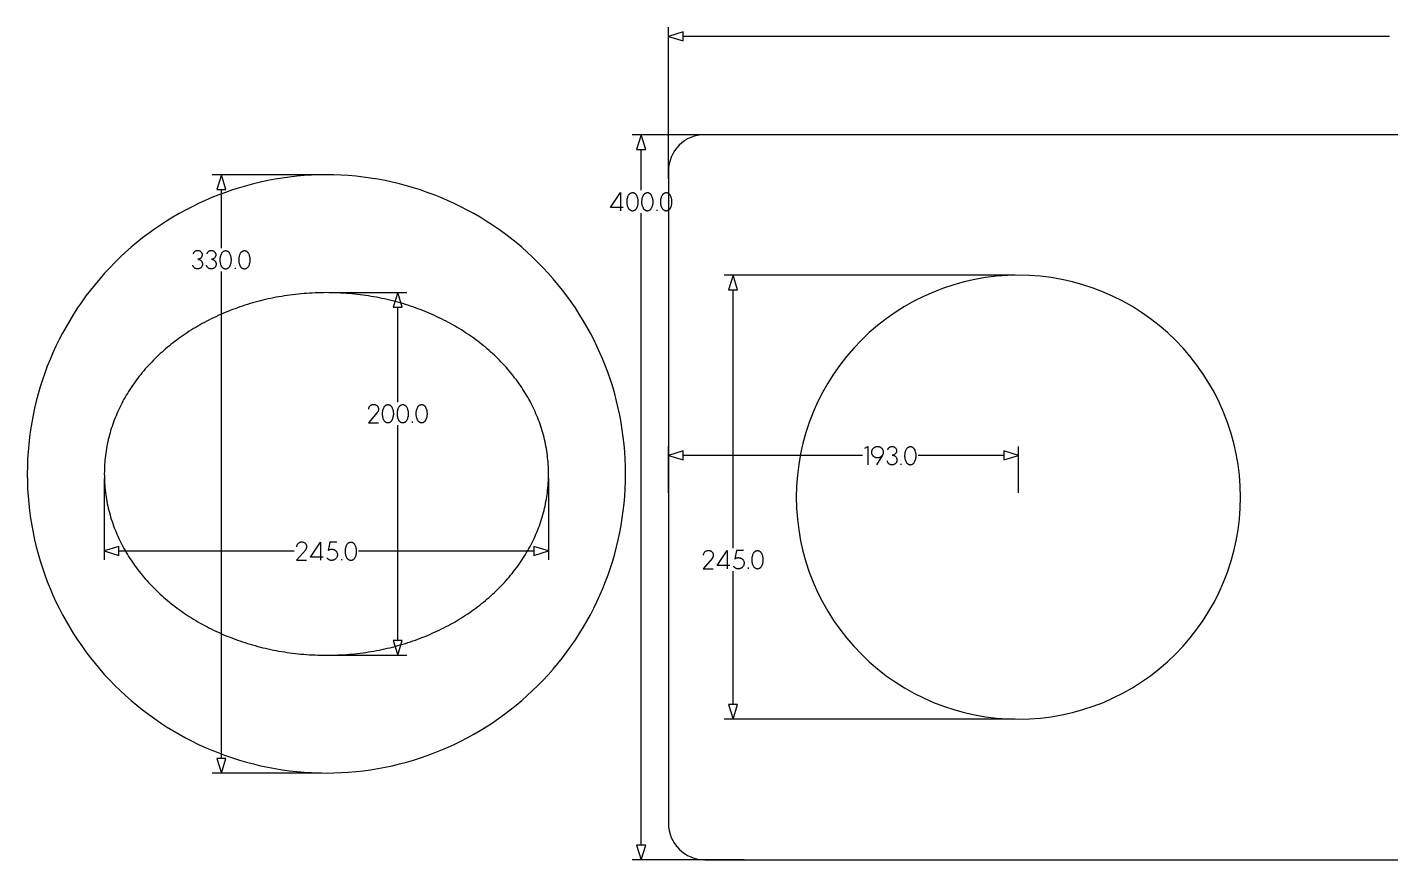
# Model space of a CAD drawing. Extents: x 5 to 1220, y 0 to 459.
# Drawn here: x 5 to 757, y 0 to 459 of the extents above; entities that cross this region are included whole.
import ezdxf

# ---------------------------------------------------------------- set-up
doc = ezdxf.new("R2010")
doc.units = 0
doc.layers.add('DIMENSIONS', color=253, linetype='CONTINUOUS')
doc.layers.add('LAYER_1', color=7, linetype='CONTINUOUS')

msp = doc.modelspace()

# ---------------------------------------------------------------- linework, layer by layer
at = {"layer": 'DIMENSIONS'}
for points in [[(358.35, 375.59), (358.35, 459.25)], [(366.44, 456.75), (358.35, 454.25)], [(358.35, 454.25), (366.44, 451.75)], [(366.44, 451.75), (366.44, 456.75)], [(756.08, 454.25), (366.44, 454.25)], [(400.08, 400), (338.28, 400)], [(343.28, 400), (340.78, 391.91)], [(345.78, 391.91), (343.28, 400)], [(340.78, 391.91), (345.78, 391.91)], [(343.28, 369.32), (343.28, 391.91)], [(167.21, 377.84), (106.76, 377.84)], [(111.76, 377.84), (109.26, 369.75)], [(114.26, 369.75), (111.76, 377.84)], [(109.26, 369.75), (114.26, 369.75)], [(111.76, 337.35), (111.76, 369.75)], [(333.32, 359.74), (326.47, 359.74), (331.84, 368.07), (331.84, 358.04)], [(343.28, 8.09), (343.28, 356.61)], [(351.91, 358.61), (351.91, 358.04)], [(96.32, 334.29), (96.37, 334.46), (96.43, 334.61), (96.5, 334.77), (96.58, 334.92), (96.67, 335.06), (96.78, 335.19), (96.89, 335.31), (97.01, 335.43), (97.19, 335.59), (97.37, 335.73), (97.57, 335.84), (97.78, 335.94), (98, 336.02), (98.22, 336.07), (98.45, 336.1), (98.69, 336.1), (98.93, 336.1), (99.18, 336.07), (99.41, 336.01), (99.64, 335.93), (99.87, 335.83), (100.08, 335.71), (100.27, 335.57), (100.46, 335.4), (100.62, 335.23), (100.76, 335.04), (100.88, 334.84), (100.98, 334.63), (101.05, 334.41), (101.11, 334.18), (101.14, 333.94), (101.14, 333.71), (101.13, 333.46), (101.1, 333.22), (101.04, 332.99), (100.96, 332.76), (100.86, 332.54), (100.74, 332.34), (100.6, 332.14), (100.43, 331.96), (100.26, 331.8), (100.07, 331.65), (99.87, 331.53), (99.65, 331.43), (99.43, 331.35), (99.2, 331.3), (98.97, 331.27), (98.73, 331.26), (98.99, 331.25), (99.24, 331.21), (99.48, 331.15), (99.72, 331.06), (99.95, 330.95), (100.17, 330.82), (100.37, 330.66), (100.56, 330.49), (100.74, 330.29), (100.9, 330.08), (101.04, 329.86), (101.16, 329.62), (101.25, 329.37), (101.31, 329.11), (101.35, 328.85), (101.36, 328.58), (101.35, 328.31), (101.31, 328.05), (101.24, 327.8), (101.15, 327.55), (101.03, 327.31), (100.89, 327.09), (100.73, 326.88), (100.55, 326.69), (100.35, 326.51), (100.14, 326.35), (99.91, 326.22), (99.67, 326.11), (99.42, 326.02), (99.16, 325.96), (98.9, 325.92), (98.63, 325.91), (98.37, 325.92), (98.1, 325.96), (97.84, 326.02), (97.59, 326.11), (97.35, 326.22), (97.12, 326.36), (96.91, 326.51), (96.71, 326.7), (96.58, 326.85), (96.46, 327.01), (96.35, 327.17), (96.26, 327.35), (96.18, 327.53), (96.11, 327.71), (96.06, 327.91), (96.02, 328.1)], [(103.86, 334.29), (103.91, 334.46), (103.97, 334.61), (104.04, 334.77), (104.12, 334.92), (104.21, 335.06), (104.32, 335.19), (104.43, 335.31), (104.56, 335.43), (104.73, 335.59), (104.91, 335.73), (105.11, 335.84), (105.32, 335.94), (105.54, 336.02), (105.77, 336.07), (106, 336.1), (106.23, 336.1), (106.48, 336.1), (106.72, 336.07), (106.96, 336.01), (107.19, 335.93), (107.41, 335.83), (107.62, 335.71), (107.82, 335.57), (108, 335.4), (108.16, 335.23), (108.3, 335.04), (108.42, 334.84), (108.52, 334.63), (108.59, 334.41), (108.65, 334.18), (108.68, 333.94), (108.68, 333.71), (108.68, 333.46), (108.64, 333.22), (108.59, 332.99), (108.51, 332.76), (108.4, 332.54), (108.28, 332.34), (108.14, 332.14), (107.97, 331.96), (107.8, 331.8), (107.61, 331.65), (107.41, 331.53), (107.2, 331.43), (106.98, 331.35), (106.75, 331.3), (106.51, 331.27), (106.27, 331.26), (106.53, 331.25), (106.78, 331.21), (107.03, 331.15), (107.26, 331.06), (107.49, 330.95), (107.71, 330.82), (107.91, 330.66), (108.1, 330.49), (108.28, 330.29), (108.45, 330.08), (108.58, 329.86), (108.7, 329.62), (108.79, 329.37), (108.85, 329.11), (108.89, 328.85), (108.9, 328.58), (108.89, 328.31), (108.85, 328.05), (108.78, 327.8), (108.69, 327.55), (108.58, 327.31), (108.44, 327.09), (108.27, 326.88), (108.09, 326.69), (107.89, 326.51), (107.68, 326.35), (107.45, 326.22), (107.21, 326.11), (106.96, 326.02), (106.71, 325.96), (106.44, 325.92), (106.18, 325.91), (105.91, 325.92), (105.64, 325.96), (105.39, 326.02), (105.13, 326.11), (104.89, 326.22), (104.67, 326.36), (104.45, 326.51), (104.25, 326.7), (104.12, 326.85), (104, 327.01), (103.9, 327.17), (103.8, 327.35), (103.72, 327.53), (103.65, 327.71), (103.6, 327.91), (103.56, 328.1)], [(111.76, 55.93), (111.76, 324.58)], [(119.3, 326.58), (119.3, 326)], [(549.6, 322.5), (389.01, 322.5)], [(394.01, 322.5), (391.51, 314.41)], [(396.51, 314.41), (394.01, 322.5)], [(172.21, 312.84), (214.06, 312.84)], [(209.06, 312.84), (206.56, 304.75)], [(211.56, 304.75), (209.06, 312.84)], [(391.51, 314.41), (396.51, 314.41)], [(394.01, 171.92), (394.01, 314.41)], [(206.56, 304.75), (211.56, 304.75)], [(209.06, 252.46), (209.06, 304.75)], [(193.02, 248.54), (193.03, 248.81), (193.07, 249.07), (193.14, 249.33), (193.23, 249.57), (193.35, 249.81), (193.49, 250.04), (193.65, 250.24), (193.83, 250.44), (194.03, 250.62), (194.24, 250.77), (194.47, 250.91), (194.71, 251.02), (194.96, 251.1), (195.21, 251.17), (195.48, 251.2), (195.74, 251.21), (196.01, 251.2), (196.27, 251.17), (196.52, 251.11), (196.77, 251.03), (197.01, 250.92), (197.23, 250.79), (197.44, 250.63), (197.64, 250.45), (197.82, 250.25), (197.98, 250.04), (198.12, 249.81), (198.23, 249.57), (198.32, 249.31), (198.38, 249.05), (198.42, 248.79), (198.43, 248.52), (198.42, 248.27), (198.39, 248.03), (198.34, 247.8), (198.26, 247.57), (198.17, 247.35), (198.05, 247.13), (197.92, 246.93), (197.77, 246.74), (192.9, 241.11), (198.41, 241.11)], [(217.02, 241.69), (217.02, 241.11)], [(209.06, 120.93), (209.06, 239.69)], [(358.35, 202.5), (358.35, 228.06)], [(466.67, 227.07), (468.27, 227.96), (468.27, 217.92)], [(476.07, 222.81), (475.96, 222.68), (475.83, 222.56), (475.71, 222.44), (475.57, 222.33), (475.43, 222.23), (475.29, 222.14), (475.14, 222.05), (474.99, 221.98), (474.83, 221.91), (474.67, 221.85), (474.51, 221.79), (474.35, 221.75), (474.18, 221.71), (474.01, 221.69), (473.83, 221.67), (473.66, 221.66), (473.5, 221.66), (473.34, 221.67), (473.19, 221.69), (473.03, 221.72), (472.88, 221.75), (472.73, 221.79), (472.58, 221.84), (472.43, 221.9), (472.29, 221.96), (472.15, 222.03), (472.02, 222.11), (471.89, 222.2), (471.76, 222.29), (471.64, 222.39), (471.52, 222.5), (471.41, 222.61), (471.3, 222.72), (471.19, 222.84), (471.09, 222.96), (471, 223.09), (470.92, 223.22), (470.84, 223.35), (470.77, 223.49), (470.71, 223.64), (470.65, 223.78), (470.6, 223.93), (470.56, 224.08), (470.53, 224.23), (470.5, 224.39), (470.48, 224.54), (470.48, 224.7), (470.47, 224.86), (470.48, 225.01), (470.49, 225.17), (470.51, 225.32), (470.54, 225.48), (470.57, 225.63), (470.61, 225.77), (470.66, 225.92), (470.72, 226.06), (470.78, 226.2), (470.85, 226.34), (470.93, 226.47), (471.02, 226.6), (471.11, 226.72), (471.21, 226.84), (471.31, 226.96), (471.42, 227.07), (471.54, 227.18), (471.66, 227.29), (471.78, 227.38), (471.91, 227.48), (472.04, 227.56), (472.18, 227.64), (472.32, 227.71), (472.46, 227.77), (472.61, 227.83), (472.76, 227.88), (472.91, 227.92), (473.07, 227.95), (473.22, 227.98), (473.38, 228), (473.54, 228), (473.7, 228.01), (473.85, 228), (474.01, 228), (474.16, 227.98), (474.31, 227.95), (474.46, 227.92), (474.61, 227.88), (474.75, 227.84), (474.89, 227.78), (475.03, 227.72), (475.17, 227.65), (475.3, 227.58), (475.43, 227.49), (475.56, 227.41), (475.68, 227.31), (475.79, 227.21), (475.9, 227.1), (476.01, 226.99), (476.12, 226.87), (476.21, 226.74), (476.3, 226.62), (476.38, 226.48), (476.46, 226.35), (476.53, 226.21), (476.59, 226.07), (476.65, 225.92), (476.7, 225.77), (476.74, 225.62), (476.77, 225.47), (476.8, 225.32), (476.81, 225.16), (476.83, 225.01), (476.83, 224.85), (476.82, 224.63), (476.8, 224.42), (476.76, 224.21), (476.71, 224), (476.64, 223.8), (476.56, 223.6), (476.47, 223.4), (476.36, 223.22), (473.04, 217.92)], [(479.33, 226.21), (479.38, 226.38), (479.44, 226.54), (479.51, 226.69), (479.59, 226.84), (479.68, 226.98), (479.79, 227.11), (479.9, 227.24), (480.02, 227.35), (480.2, 227.51), (480.38, 227.65), (480.58, 227.77), (480.79, 227.86), (481.01, 227.94), (481.23, 227.99), (481.46, 228.02), (481.7, 228.02), (481.94, 228.02), (482.19, 227.99), (482.42, 227.93), (482.65, 227.86), (482.88, 227.75), (483.09, 227.63), (483.28, 227.49), (483.47, 227.33), (483.63, 227.15), (483.77, 226.96), (483.89, 226.76), (483.99, 226.55), (484.06, 226.33), (484.12, 226.1), (484.15, 225.86), (484.15, 225.63), (484.14, 225.38), (484.11, 225.14), (484.05, 224.91), (483.97, 224.68), (483.87, 224.46), (483.75, 224.26), (483.6, 224.06), (483.44, 223.88), (483.27, 223.72), (483.08, 223.57), (482.88, 223.45), (482.66, 223.35), (482.44, 223.27), (482.21, 223.22), (481.98, 223.19), (481.74, 223.18), (482, 223.17), (482.25, 223.13), (482.49, 223.07), (482.73, 222.98), (482.96, 222.87), (483.18, 222.74), (483.38, 222.59), (483.57, 222.41), (483.75, 222.22), (483.91, 222), (484.05, 221.78), (484.17, 221.54), (484.26, 221.29), (484.32, 221.03), (484.36, 220.77), (484.37, 220.5), (484.36, 220.23), (484.32, 219.97), (484.25, 219.72), (484.16, 219.47), (484.04, 219.23), (483.9, 219.01), (483.74, 218.8), (483.56, 218.61), (483.36, 218.43), (483.15, 218.27), (482.92, 218.14), (482.68, 218.03), (482.43, 217.94), (482.17, 217.88), (481.91, 217.84), (481.64, 217.83), (481.38, 217.84), (481.11, 217.88), (480.85, 217.94), (480.6, 218.03), (480.36, 218.14), (480.13, 218.28), (479.92, 218.44), (479.72, 218.62), (479.59, 218.77), (479.47, 218.93), (479.36, 219.09), (479.27, 219.27), (479.19, 219.45), (479.12, 219.63), (479.07, 219.83), (479.03, 220.02)], [(551.35, 202.5), (551.35, 228.06)], [(366.44, 225.56), (358.35, 223.06)], [(358.35, 223.06), (366.44, 220.56)], [(366.44, 220.56), (366.44, 225.56)], [(465.42, 223.06), (366.44, 223.06)], [(486.57, 218.5), (486.57, 217.92)], [(543.26, 223.06), (496.02, 223.06)], [(551.35, 223.06), (543.26, 225.56)], [(543.26, 225.56), (543.26, 220.56)], [(543.26, 220.56), (551.35, 223.06)], [(47.21, 210.34), (47.21, 165.37)], [(292.21, 210.34), (292.21, 165.37)], [(153.37, 172.66), (153.38, 172.93), (153.42, 173.19), (153.49, 173.45), (153.58, 173.69), (153.7, 173.93), (153.84, 174.15), (154, 174.36), (154.18, 174.56), (154.38, 174.73), (154.59, 174.89), (154.82, 175.03), (155.06, 175.14), (155.31, 175.22), (155.56, 175.29), (155.83, 175.32), (156.09, 175.33), (156.36, 175.32), (156.62, 175.29), (156.87, 175.23), (157.12, 175.15), (157.36, 175.04), (157.58, 174.91), (157.79, 174.75), (157.99, 174.57), (158.17, 174.37), (158.33, 174.16), (158.47, 173.93), (158.58, 173.69), (158.67, 173.43), (158.73, 173.17), (158.77, 172.91), (158.78, 172.64), (158.77, 172.39), (158.74, 172.15), (158.69, 171.92), (158.61, 171.69), (158.52, 171.47), (158.4, 171.25), (158.27, 171.05), (158.12, 170.86), (153.25, 165.23), (158.76, 165.23)], [(167.83, 166.93), (160.98, 166.93), (166.35, 175.27), (166.35, 165.23)], [(175.41, 175.25), (171.5, 175.25), (170.66, 170.57), (170.86, 170.75), (171.09, 170.9), (171.32, 171.04), (171.57, 171.14), (171.83, 171.22), (172.1, 171.28), (172.37, 171.31), (172.64, 171.31), (172.8, 171.31), (172.96, 171.3), (173.11, 171.29), (173.27, 171.26), (173.42, 171.23), (173.57, 171.19), (173.72, 171.14), (173.86, 171.09), (174, 171.02), (174.14, 170.95), (174.28, 170.88), (174.41, 170.79), (174.54, 170.7), (174.66, 170.61), (174.78, 170.5), (174.89, 170.39), (175, 170.28), (175.09, 170.17), (175.19, 170.05), (175.27, 169.93), (175.42, 169.67), (175.55, 169.4), (175.65, 169.11), (175.72, 168.82), (175.74, 168.67), (175.76, 168.52), (175.77, 168.37), (175.77, 168.22), (175.76, 167.93), (175.71, 167.63), (175.64, 167.35), (175.54, 167.07), (175.41, 166.81), (175.26, 166.56), (175.08, 166.32), (174.98, 166.21), (174.88, 166.1), (174.77, 165.99), (174.65, 165.89), (174.53, 165.79), (174.4, 165.7), (174.27, 165.61), (174.13, 165.53), (174, 165.46), (173.85, 165.4), (173.71, 165.34), (173.56, 165.29), (173.41, 165.25), (173.26, 165.21), (173.1, 165.19), (172.95, 165.17), (172.79, 165.16), (172.63, 165.16), (172.43, 165.15), (172.23, 165.16), (172.04, 165.19), (171.85, 165.23), (171.66, 165.28), (171.48, 165.34), (171.3, 165.42), (171.13, 165.51), (170.96, 165.61), (170.8, 165.72), (170.65, 165.84), (170.51, 165.97), (170.37, 166.11), (170.25, 166.27), (170.13, 166.43), (170.03, 166.6)], [(55.3, 172.87), (47.21, 170.37)], [(47.21, 170.37), (55.3, 167.87)], [(55.3, 167.87), (55.3, 172.87)], [(55.3, 170.37), (152, 170.37)], [(177.97, 165.81), (177.97, 165.23)], [(187.41, 170.37), (284.12, 170.37)], [(292.21, 170.37), (284.12, 172.87)], [(284.12, 172.87), (284.12, 167.87)], [(284.12, 167.87), (292.21, 170.37)], [(377.67, 167.99), (377.68, 168.26), (377.72, 168.52), (377.79, 168.78), (377.88, 169.03), (378, 169.26), (378.14, 169.49), (378.3, 169.7), (378.48, 169.89), (378.68, 170.07), (378.89, 170.23), (379.12, 170.36), (379.36, 170.47), (379.61, 170.56), (379.86, 170.62), (380.13, 170.66), (380.39, 170.66), (380.66, 170.66), (380.92, 170.62), (381.17, 170.57), (381.42, 170.48), (381.66, 170.37), (381.88, 170.24), (382.09, 170.08), (382.29, 169.91), (382.47, 169.71), (382.63, 169.49), (382.77, 169.26), (382.88, 169.02), (382.97, 168.77), (383.03, 168.51), (383.07, 168.24), (383.08, 167.97), (383.07, 167.73), (383.04, 167.49), (382.99, 167.25), (382.91, 167.02), (382.82, 166.8), (382.7, 166.59), (382.57, 166.39), (382.42, 166.2), (377.55, 160.57), (383.06, 160.57)], [(392.13, 162.27), (385.28, 162.27), (390.65, 170.6), (390.65, 160.57)], [(399.71, 170.58), (395.8, 170.58), (394.96, 165.91), (395.16, 166.08), (395.39, 166.24), (395.62, 166.37), (395.87, 166.48), (396.13, 166.56), (396.4, 166.62), (396.67, 166.64), (396.94, 166.65), (397.1, 166.65), (397.25, 166.64), (397.41, 166.62), (397.57, 166.6), (397.72, 166.56), (397.87, 166.52), (398.02, 166.48), (398.16, 166.42), (398.3, 166.36), (398.44, 166.29), (398.58, 166.21), (398.71, 166.13), (398.84, 166.04), (398.96, 165.94), (399.08, 165.84), (399.19, 165.73), (399.3, 165.62), (399.39, 165.5), (399.49, 165.38), (399.57, 165.26), (399.72, 165), (399.85, 164.73), (399.95, 164.45), (400.02, 164.16), (400.04, 164.01), (400.06, 163.86), (400.07, 163.71), (400.07, 163.56), (400.06, 163.26), (400.01, 162.97), (399.94, 162.68), (399.84, 162.41), (399.71, 162.14), (399.56, 161.89), (399.38, 161.66), (399.28, 161.55), (399.18, 161.44), (399.07, 161.33), (398.95, 161.22), (398.83, 161.12), (398.7, 161.03), (398.57, 160.95), (398.43, 160.87), (398.3, 160.8), (398.15, 160.73), (398.01, 160.67), (397.86, 160.62), (397.71, 160.58), (397.56, 160.55), (397.4, 160.52), (397.25, 160.5), (397.09, 160.49), (396.93, 160.49), (396.73, 160.49), (396.53, 160.5), (396.34, 160.52), (396.15, 160.56), (395.96, 160.61), (395.78, 160.68), (395.6, 160.75), (395.43, 160.84), (395.26, 160.94), (395.1, 161.05), (394.95, 161.17), (394.81, 161.31), (394.67, 161.45), (394.55, 161.6), (394.43, 161.76), (394.33, 161.93)], [(394.01, 85.59), (394.01, 159.14)], [(402.27, 161.14), (402.27, 160.57)], [(211.56, 120.93), (206.56, 120.93)], [(206.56, 120.93), (209.06, 112.84)], [(209.06, 112.84), (211.56, 120.93)], [(172.21, 112.84), (214.06, 112.84)], [(396.51, 85.59), (391.51, 85.59)], [(391.51, 85.59), (394.01, 77.5)], [(394.01, 77.5), (396.51, 85.59)], [(549.6, 77.5), (389.01, 77.5)], [(114.26, 55.93), (109.26, 55.93)], [(109.26, 55.93), (111.76, 47.84)], [(111.76, 47.84), (114.26, 55.93)], [(167.21, 47.84), (106.76, 47.84)], [(345.78, 8.09), (340.78, 8.09)], [(340.78, 8.09), (343.28, 0)], [(343.28, 0), (345.78, 8.09)], [(400.08, 0), (338.28, 0)]]:
    msp.add_lwpolyline(points, dxfattribs=at)
for points in [[(338.55, 368.06), (338.73, 368.04), (338.9, 368.01), (339.07, 367.97), (339.23, 367.91), (339.39, 367.85), (339.54, 367.77), (339.69, 367.69), (339.83, 367.6), (339.97, 367.49), (340.1, 367.38), (340.22, 367.26), (340.33, 367.13), (340.43, 366.99), (340.53, 366.85), (340.61, 366.7), (340.69, 366.54), (340.88, 366.12), (341.06, 365.69), (341.2, 365.24), (341.32, 364.8), (341.41, 364.34), (341.47, 363.88), (341.51, 363.42), (341.51, 362.96), (341.51, 362.49), (341.47, 362.02), (341.41, 361.55), (341.31, 361.1), (341.19, 360.64), (341.05, 360.2), (340.87, 359.76), (340.67, 359.34), (340.59, 359.18), (340.5, 359.04), (340.39, 358.89), (340.28, 358.76), (340.17, 358.64), (340.04, 358.52), (339.91, 358.41), (339.77, 358.31), (339.62, 358.22), (339.47, 358.14), (339.31, 358.07), (339.15, 358), (338.99, 357.95), (338.82, 357.91), (338.65, 357.88), (338.47, 357.86), (338.3, 357.89), (338.13, 357.93), (337.97, 357.98), (337.81, 358.04), (337.65, 358.1), (337.5, 358.18), (337.35, 358.27), (337.21, 358.36), (337.07, 358.46), (336.94, 358.57), (336.82, 358.69), (336.7, 358.82), (336.59, 358.95), (336.49, 359.09), (336.4, 359.23), (336.31, 359.39), (336.12, 359.81), (335.96, 360.25), (335.82, 360.69), (335.71, 361.14), (335.62, 361.6), (335.56, 362.06), (335.53, 362.52), (335.52, 362.99), (335.53, 363.47), (335.57, 363.94), (335.64, 364.42), (335.74, 364.88), (335.86, 365.35), (336.01, 365.8), (336.19, 366.24), (336.39, 366.68), (336.48, 366.82), (336.57, 366.96), (336.68, 367.09), (336.79, 367.22), (336.91, 367.33), (337.03, 367.44), (337.16, 367.54), (337.3, 367.64), (337.44, 367.72), (337.59, 367.8), (337.74, 367.86), (337.9, 367.92), (338.06, 367.97), (338.22, 368.01), (338.38, 368.04)], [(346.75, 368.06), (346.92, 368.04), (347.09, 368.01), (347.26, 367.97), (347.42, 367.91), (347.58, 367.85), (347.74, 367.77), (347.88, 367.69), (348.03, 367.6), (348.16, 367.49), (348.29, 367.38), (348.41, 367.26), (348.52, 367.13), (348.63, 366.99), (348.72, 366.85), (348.81, 366.7), (348.88, 366.54), (349.08, 366.12), (349.25, 365.69), (349.39, 365.24), (349.51, 364.8), (349.6, 364.34), (349.66, 363.88), (349.7, 363.42), (349.71, 362.96), (349.7, 362.49), (349.66, 362.02), (349.6, 361.55), (349.51, 361.1), (349.39, 360.64), (349.24, 360.2), (349.07, 359.76), (348.87, 359.34), (348.78, 359.18), (348.69, 359.04), (348.59, 358.89), (348.48, 358.76), (348.36, 358.64), (348.23, 358.52), (348.1, 358.41), (347.96, 358.31), (347.82, 358.22), (347.67, 358.14), (347.51, 358.07), (347.35, 358), (347.18, 357.95), (347.01, 357.91), (346.84, 357.88), (346.67, 357.86), (346.5, 357.89), (346.33, 357.93), (346.16, 357.98), (346, 358.04), (345.84, 358.1), (345.69, 358.18), (345.54, 358.27), (345.4, 358.36), (345.26, 358.46), (345.13, 358.57), (345.01, 358.69), (344.89, 358.82), (344.78, 358.95), (344.68, 359.09), (344.59, 359.23), (344.51, 359.39), (344.32, 359.81), (344.15, 360.25), (344.01, 360.69), (343.9, 361.14), (343.81, 361.6), (343.75, 362.06), (343.72, 362.52), (343.71, 362.99), (343.73, 363.47), (343.77, 363.94), (343.83, 364.42), (343.93, 364.88), (344.05, 365.35), (344.2, 365.8), (344.38, 366.24), (344.58, 366.68), (344.67, 366.82), (344.77, 366.96), (344.87, 367.09), (344.98, 367.22), (345.1, 367.33), (345.23, 367.44), (345.36, 367.54), (345.49, 367.64), (345.64, 367.72), (345.78, 367.8), (345.93, 367.86), (346.09, 367.92), (346.25, 367.97), (346.41, 368.01), (346.58, 368.04)], [(357.14, 368.06), (357.32, 368.04), (357.49, 368.01), (357.65, 367.97), (357.82, 367.91), (357.98, 367.85), (358.13, 367.77), (358.28, 367.69), (358.42, 367.6), (358.56, 367.49), (358.68, 367.38), (358.81, 367.26), (358.92, 367.13), (359.02, 366.99), (359.12, 366.85), (359.2, 366.7), (359.28, 366.54), (359.47, 366.12), (359.64, 365.69), (359.79, 365.24), (359.91, 364.8), (360, 364.34), (360.06, 363.88), (360.09, 363.42), (360.1, 362.96), (360.09, 362.49), (360.06, 362.02), (359.99, 361.55), (359.9, 361.1), (359.78, 360.64), (359.63, 360.2), (359.46, 359.76), (359.26, 359.34), (359.18, 359.18), (359.08, 359.04), (358.98, 358.89), (358.87, 358.76), (358.75, 358.64), (358.63, 358.52), (358.5, 358.41), (358.36, 358.31), (358.21, 358.22), (358.06, 358.14), (357.9, 358.07), (357.74, 358), (357.58, 357.95), (357.41, 357.91), (357.24, 357.88), (357.06, 357.86), (356.89, 357.89), (356.72, 357.93), (356.56, 357.98), (356.39, 358.04), (356.24, 358.1), (356.08, 358.18), (355.94, 358.27), (355.79, 358.36), (355.66, 358.46), (355.53, 358.57), (355.4, 358.69), (355.29, 358.82), (355.18, 358.95), (355.08, 359.09), (354.98, 359.23), (354.9, 359.39), (354.71, 359.81), (354.55, 360.25), (354.41, 360.69), (354.29, 361.14), (354.21, 361.6), (354.15, 362.06), (354.11, 362.52), (354.11, 362.99), (354.12, 363.47), (354.16, 363.94), (354.23, 364.42), (354.32, 364.88), (354.45, 365.35), (354.6, 365.8), (354.77, 366.24), (354.98, 366.68), (355.07, 366.82), (355.16, 366.96), (355.27, 367.09), (355.38, 367.22), (355.49, 367.33), (355.62, 367.44), (355.75, 367.54), (355.89, 367.64), (356.03, 367.72), (356.18, 367.8), (356.33, 367.86), (356.48, 367.92), (356.64, 367.97), (356.81, 368.01), (356.97, 368.04)], [(114.14, 336.02), (114.31, 336.01), (114.48, 335.98), (114.65, 335.93), (114.81, 335.88), (114.97, 335.82), (115.13, 335.74), (115.27, 335.66), (115.42, 335.56), (115.55, 335.46), (115.68, 335.35), (115.8, 335.23), (115.91, 335.1), (116.02, 334.96), (116.11, 334.82), (116.2, 334.66), (116.27, 334.51), (116.47, 334.08), (116.64, 333.65), (116.78, 333.21), (116.9, 332.76), (116.99, 332.31), (117.05, 331.85), (117.09, 331.39), (117.1, 330.92), (117.09, 330.45), (117.05, 329.99), (116.99, 329.52), (116.9, 329.06), (116.78, 328.61), (116.63, 328.17), (116.46, 327.73), (116.26, 327.31), (116.17, 327.15), (116.08, 327), (115.98, 326.86), (115.87, 326.73), (115.75, 326.6), (115.62, 326.49), (115.49, 326.38), (115.35, 326.28), (115.21, 326.19), (115.06, 326.1), (114.9, 326.03), (114.74, 325.97), (114.57, 325.92), (114.4, 325.88), (114.23, 325.85), (114.06, 325.83), (113.89, 325.86), (113.72, 325.9), (113.55, 325.95), (113.39, 326), (113.23, 326.07), (113.08, 326.15), (112.93, 326.23), (112.79, 326.33), (112.65, 326.43), (112.52, 326.54), (112.4, 326.66), (112.28, 326.78), (112.17, 326.92), (112.07, 327.05), (111.98, 327.2), (111.9, 327.35), (111.71, 327.78), (111.54, 328.21), (111.4, 328.66), (111.29, 329.11), (111.2, 329.56), (111.14, 330.03), (111.11, 330.49), (111.1, 330.95), (111.12, 331.43), (111.16, 331.91), (111.22, 332.38), (111.32, 332.85), (111.44, 333.31), (111.59, 333.77), (111.77, 334.21), (111.97, 334.65), (112.06, 334.79), (112.16, 334.93), (112.26, 335.06), (112.37, 335.18), (112.49, 335.3), (112.62, 335.41), (112.75, 335.51), (112.88, 335.6), (113.03, 335.69), (113.17, 335.77), (113.32, 335.83), (113.48, 335.89), (113.64, 335.94), (113.8, 335.98), (113.97, 336.01)], [(124.53, 336.02), (124.71, 336.01), (124.88, 335.98), (125.04, 335.93), (125.21, 335.88), (125.37, 335.82), (125.52, 335.74), (125.67, 335.66), (125.81, 335.56), (125.95, 335.46), (126.07, 335.35), (126.2, 335.23), (126.31, 335.1), (126.41, 334.96), (126.51, 334.82), (126.59, 334.66), (126.67, 334.51), (126.86, 334.08), (127.03, 333.65), (127.18, 333.21), (127.3, 332.76), (127.39, 332.31), (127.45, 331.85), (127.48, 331.39), (127.49, 330.92), (127.48, 330.45), (127.45, 329.99), (127.38, 329.52), (127.29, 329.06), (127.17, 328.61), (127.02, 328.17), (126.85, 327.73), (126.65, 327.31), (126.57, 327.15), (126.47, 327), (126.37, 326.86), (126.26, 326.73), (126.14, 326.6), (126.02, 326.49), (125.89, 326.38), (125.75, 326.28), (125.6, 326.19), (125.45, 326.1), (125.29, 326.03), (125.13, 325.97), (124.97, 325.92), (124.8, 325.88), (124.63, 325.85), (124.45, 325.83), (124.28, 325.86), (124.11, 325.9), (123.95, 325.95), (123.78, 326), (123.63, 326.07), (123.47, 326.15), (123.33, 326.23), (123.18, 326.33), (123.05, 326.43), (122.92, 326.54), (122.79, 326.66), (122.68, 326.78), (122.57, 326.92), (122.47, 327.05), (122.37, 327.2), (122.29, 327.35), (122.1, 327.78), (121.94, 328.21), (121.8, 328.66), (121.68, 329.11), (121.6, 329.56), (121.54, 330.03), (121.5, 330.49), (121.5, 330.95), (121.51, 331.43), (121.55, 331.91), (121.62, 332.38), (121.71, 332.85), (121.84, 333.31), (121.99, 333.77), (122.16, 334.21), (122.37, 334.65), (122.46, 334.79), (122.55, 334.93), (122.66, 335.06), (122.77, 335.18), (122.88, 335.3), (123.01, 335.41), (123.14, 335.51), (123.28, 335.6), (123.42, 335.69), (123.57, 335.77), (123.72, 335.83), (123.87, 335.89), (124.03, 335.94), (124.2, 335.98), (124.36, 336.01)], [(203.66, 251.14), (203.84, 251.12), (204.01, 251.09), (204.18, 251.04), (204.34, 250.99), (204.5, 250.93), (204.65, 250.85), (204.8, 250.77), (204.94, 250.67), (205.08, 250.57), (205.21, 250.46), (205.33, 250.34), (205.44, 250.21), (205.54, 250.07), (205.64, 249.93), (205.72, 249.77), (205.8, 249.62), (206, 249.19), (206.17, 248.76), (206.31, 248.32), (206.43, 247.87), (206.52, 247.42), (206.58, 246.96), (206.62, 246.5), (206.62, 246.03), (206.62, 245.56), (206.58, 245.1), (206.52, 244.63), (206.42, 244.17), (206.3, 243.72), (206.16, 243.28), (205.98, 242.84), (205.78, 242.42), (205.7, 242.26), (205.61, 242.11), (205.5, 241.97), (205.39, 241.84), (205.28, 241.71), (205.15, 241.6), (205.02, 241.49), (204.88, 241.39), (204.73, 241.3), (204.58, 241.21), (204.43, 241.14), (204.26, 241.08), (204.1, 241.03), (203.93, 240.99), (203.76, 240.96), (203.58, 240.94), (203.41, 240.97), (203.24, 241.01), (203.08, 241.06), (202.92, 241.11), (202.76, 241.18), (202.61, 241.26), (202.46, 241.34), (202.32, 241.44), (202.18, 241.54), (202.05, 241.65), (201.93, 241.77), (201.81, 241.89), (201.7, 242.03), (201.6, 242.17), (201.51, 242.31), (201.42, 242.46), (201.23, 242.89), (201.07, 243.32), (200.93, 243.77), (200.82, 244.22), (200.73, 244.67), (200.67, 245.14), (200.64, 245.6), (200.63, 246.07), (200.64, 246.54), (200.68, 247.02), (200.75, 247.49), (200.85, 247.96), (200.97, 248.42), (201.12, 248.88), (201.3, 249.32), (201.5, 249.76), (201.59, 249.9), (201.68, 250.04), (201.79, 250.17), (201.9, 250.29), (202.02, 250.41), (202.14, 250.52), (202.27, 250.62), (202.41, 250.71), (202.55, 250.8), (202.7, 250.88), (202.85, 250.94), (203.01, 251), (203.17, 251.05), (203.33, 251.09), (203.5, 251.12)], [(211.86, 251.14), (212.03, 251.12), (212.2, 251.09), (212.37, 251.04), (212.53, 250.99), (212.69, 250.93), (212.85, 250.85), (213, 250.77), (213.14, 250.67), (213.27, 250.57), (213.4, 250.46), (213.52, 250.34), (213.63, 250.21), (213.74, 250.07), (213.83, 249.93), (213.92, 249.77), (213.99, 249.62), (214.19, 249.19), (214.36, 248.76), (214.5, 248.32), (214.62, 247.87), (214.71, 247.42), (214.78, 246.96), (214.81, 246.5), (214.82, 246.03), (214.81, 245.56), (214.77, 245.1), (214.71, 244.63), (214.62, 244.17), (214.5, 243.72), (214.35, 243.28), (214.18, 242.84), (213.98, 242.42), (213.89, 242.26), (213.8, 242.11), (213.7, 241.97), (213.59, 241.84), (213.47, 241.71), (213.34, 241.6), (213.21, 241.49), (213.07, 241.39), (212.93, 241.3), (212.78, 241.21), (212.62, 241.14), (212.46, 241.08), (212.29, 241.03), (212.12, 240.99), (211.95, 240.96), (211.78, 240.94), (211.61, 240.97), (211.44, 241.01), (211.27, 241.06), (211.11, 241.11), (210.95, 241.18), (210.8, 241.26), (210.65, 241.34), (210.51, 241.44), (210.37, 241.54), (210.24, 241.65), (210.12, 241.77), (210, 241.89), (209.9, 242.03), (209.79, 242.17), (209.7, 242.31), (209.62, 242.46), (209.43, 242.89), (209.26, 243.32), (209.12, 243.77), (209.01, 244.22), (208.92, 244.67), (208.86, 245.14), (208.83, 245.6), (208.83, 246.07), (208.84, 246.54), (208.88, 247.02), (208.94, 247.49), (209.04, 247.96), (209.16, 248.42), (209.31, 248.88), (209.49, 249.32), (209.69, 249.76), (209.78, 249.9), (209.88, 250.04), (209.98, 250.17), (210.09, 250.29), (210.21, 250.41), (210.34, 250.52), (210.47, 250.62), (210.6, 250.71), (210.75, 250.8), (210.89, 250.88), (211.05, 250.94), (211.2, 251), (211.36, 251.05), (211.52, 251.09), (211.69, 251.12)], [(222.25, 251.14), (222.43, 251.12), (222.6, 251.09), (222.77, 251.04), (222.93, 250.99), (223.09, 250.93), (223.24, 250.85), (223.39, 250.77), (223.53, 250.67), (223.67, 250.57), (223.8, 250.46), (223.92, 250.34), (224.03, 250.21), (224.13, 250.07), (224.23, 249.93), (224.31, 249.77), (224.39, 249.62), (224.58, 249.19), (224.75, 248.76), (224.9, 248.32), (225.02, 247.87), (225.11, 247.42), (225.17, 246.96), (225.2, 246.5), (225.21, 246.03), (225.2, 245.56), (225.17, 245.1), (225.1, 244.63), (225.01, 244.17), (224.89, 243.72), (224.75, 243.28), (224.57, 242.84), (224.37, 242.42), (224.29, 242.26), (224.19, 242.11), (224.09, 241.97), (223.98, 241.84), (223.86, 241.71), (223.74, 241.6), (223.61, 241.49), (223.47, 241.39), (223.32, 241.3), (223.17, 241.21), (223.01, 241.14), (222.85, 241.08), (222.69, 241.03), (222.52, 240.99), (222.35, 240.96), (222.17, 240.94), (222, 240.97), (221.83, 241.01), (221.67, 241.06), (221.5, 241.11), (221.35, 241.18), (221.19, 241.26), (221.05, 241.34), (220.91, 241.44), (220.77, 241.54), (220.64, 241.65), (220.52, 241.77), (220.4, 241.89), (220.29, 242.03), (220.19, 242.17), (220.1, 242.31), (220.01, 242.46), (219.82, 242.89), (219.66, 243.32), (219.52, 243.77), (219.4, 244.22), (219.32, 244.67), (219.26, 245.14), (219.23, 245.6), (219.22, 246.07), (219.23, 246.54), (219.27, 247.02), (219.34, 247.49), (219.43, 247.96), (219.56, 248.42), (219.71, 248.88), (219.88, 249.32), (220.09, 249.76), (220.18, 249.9), (220.27, 250.04), (220.38, 250.17), (220.49, 250.29), (220.61, 250.41), (220.73, 250.52), (220.86, 250.62), (221, 250.71), (221.14, 250.8), (221.29, 250.88), (221.44, 250.94), (221.6, 251), (221.75, 251.05), (221.92, 251.09), (222.08, 251.12)], [(491.8, 227.95), (491.98, 227.93), (492.15, 227.9), (492.32, 227.85), (492.48, 227.8), (492.64, 227.74), (492.79, 227.66), (492.94, 227.58), (493.08, 227.48), (493.22, 227.38), (493.35, 227.27), (493.47, 227.15), (493.58, 227.02), (493.69, 226.88), (493.78, 226.74), (493.86, 226.58), (493.94, 226.43), (494.14, 226.01), (494.31, 225.57), (494.45, 225.13), (494.57, 224.68), (494.66, 224.23), (494.72, 223.77), (494.76, 223.31), (494.76, 222.84), (494.76, 222.37), (494.72, 221.91), (494.66, 221.44), (494.57, 220.98), (494.45, 220.53), (494.3, 220.09), (494.12, 219.65), (493.92, 219.23), (493.84, 219.07), (493.75, 218.92), (493.65, 218.78), (493.54, 218.65), (493.42, 218.52), (493.29, 218.41), (493.16, 218.3), (493.02, 218.2), (492.87, 218.11), (492.72, 218.03), (492.57, 217.95), (492.41, 217.89), (492.24, 217.84), (492.07, 217.8), (491.9, 217.77), (491.72, 217.75), (491.55, 217.78), (491.38, 217.82), (491.22, 217.87), (491.06, 217.93), (490.9, 217.99), (490.75, 218.07), (490.6, 218.15), (490.46, 218.25), (490.32, 218.35), (490.19, 218.46), (490.07, 218.58), (489.95, 218.7), (489.84, 218.84), (489.74, 218.98), (489.65, 219.12), (489.56, 219.27), (489.37, 219.7), (489.21, 220.13), (489.07, 220.58), (488.96, 221.03), (488.87, 221.48), (488.81, 221.95), (488.78, 222.41), (488.77, 222.88), (488.78, 223.35), (488.82, 223.83), (488.89, 224.3), (488.99, 224.77), (489.11, 225.23), (489.26, 225.69), (489.44, 226.13), (489.64, 226.57), (489.73, 226.71), (489.82, 226.85), (489.93, 226.98), (490.04, 227.1), (490.16, 227.22), (490.28, 227.33), (490.41, 227.43), (490.55, 227.53), (490.69, 227.61), (490.84, 227.69), (490.99, 227.75), (491.15, 227.81), (491.31, 227.86), (491.47, 227.9), (491.64, 227.93)], [(183.2, 175.25), (183.38, 175.24), (183.55, 175.21), (183.72, 175.16), (183.88, 175.11), (184.04, 175.05), (184.19, 174.97), (184.34, 174.89), (184.48, 174.79), (184.62, 174.69), (184.75, 174.58), (184.87, 174.46), (184.98, 174.33), (185.08, 174.19), (185.18, 174.05), (185.26, 173.89), (185.34, 173.73), (185.54, 173.31), (185.71, 172.88), (185.85, 172.44), (185.97, 171.99), (186.06, 171.54), (186.12, 171.08), (186.16, 170.62), (186.16, 170.15), (186.16, 169.68), (186.12, 169.22), (186.06, 168.75), (185.96, 168.29), (185.84, 167.84), (185.7, 167.4), (185.52, 166.96), (185.32, 166.54), (185.24, 166.38), (185.15, 166.23), (185.05, 166.09), (184.94, 165.96), (184.82, 165.83), (184.69, 165.72), (184.56, 165.61), (184.42, 165.51), (184.27, 165.42), (184.12, 165.33), (183.97, 165.26), (183.81, 165.2), (183.64, 165.15), (183.47, 165.11), (183.3, 165.08), (183.12, 165.06), (182.95, 165.09), (182.78, 165.13), (182.62, 165.18), (182.46, 165.23), (182.3, 165.3), (182.15, 165.38), (182, 165.46), (181.86, 165.56), (181.72, 165.66), (181.59, 165.77), (181.47, 165.89), (181.35, 166.01), (181.24, 166.15), (181.14, 166.28), (181.05, 166.43), (180.96, 166.58), (180.77, 167.01), (180.61, 167.44), (180.47, 167.89), (180.36, 168.34), (180.27, 168.79), (180.21, 169.25), (180.18, 169.72), (180.17, 170.18), (180.18, 170.66), (180.22, 171.14), (180.29, 171.61), (180.39, 172.08), (180.51, 172.54), (180.66, 173), (180.84, 173.44), (181.04, 173.87), (181.13, 174.02), (181.22, 174.16), (181.33, 174.29), (181.44, 174.41), (181.56, 174.53), (181.68, 174.64), (181.81, 174.74), (181.95, 174.83), (182.09, 174.92), (182.24, 174.99), (182.39, 175.06), (182.55, 175.12), (182.71, 175.17), (182.87, 175.21), (183.04, 175.24)], [(407.5, 170.59), (407.68, 170.57), (407.85, 170.54), (408.02, 170.5), (408.18, 170.44), (408.34, 170.38), (408.49, 170.31), (408.64, 170.22), (408.78, 170.13), (408.92, 170.02), (409.05, 169.91), (409.17, 169.79), (409.28, 169.66), (409.38, 169.52), (409.48, 169.38), (409.56, 169.23), (409.64, 169.07), (409.84, 168.65), (410.01, 168.22), (410.15, 167.78), (410.27, 167.33), (410.36, 166.87), (410.42, 166.41), (410.46, 165.95), (410.46, 165.49), (410.46, 165.02), (410.42, 164.55), (410.36, 164.09), (410.26, 163.63), (410.14, 163.17), (410, 162.73), (409.82, 162.29), (409.62, 161.87), (409.54, 161.71), (409.45, 161.57), (409.35, 161.43), (409.23, 161.29), (409.12, 161.17), (408.99, 161.05), (408.86, 160.94), (408.72, 160.84), (408.57, 160.75), (408.42, 160.67), (408.27, 160.6), (408.11, 160.53), (407.94, 160.48), (407.77, 160.44), (407.6, 160.41), (407.42, 160.39), (407.25, 160.42), (407.08, 160.46), (406.92, 160.51), (406.76, 160.57), (406.6, 160.64), (406.45, 160.71), (406.3, 160.8), (406.16, 160.89), (406.02, 160.99), (405.89, 161.1), (405.77, 161.22), (405.65, 161.35), (405.54, 161.48), (405.44, 161.62), (405.35, 161.76), (405.26, 161.92), (405.07, 162.34), (404.91, 162.78), (404.77, 163.22), (404.66, 163.67), (404.57, 164.13), (404.51, 164.59), (404.48, 165.05), (404.47, 165.52), (404.48, 166), (404.52, 166.47), (404.59, 166.95), (404.69, 167.42), (404.81, 167.88), (404.96, 168.33), (405.14, 168.78), (405.34, 169.21), (405.43, 169.35), (405.52, 169.49), (405.63, 169.62), (405.74, 169.75), (405.86, 169.86), (405.98, 169.97), (406.11, 170.08), (406.25, 170.17), (406.39, 170.25), (406.54, 170.33), (406.69, 170.4), (406.85, 170.45), (407.01, 170.5), (407.17, 170.54), (407.34, 170.57)]]:
    msp.add_lwpolyline(points, close=True, dxfattribs=at)
at = {"layer": 'LAYER_1'}
for points in [[(358.35, 20, 0.414214), (378.35, 0), (1198.35, 0, 0.414214), (1218.35, 20), (1218.35, 380, 0.414214), (1198.35, 400), (378.35, 400, 0.414214), (358.35, 380)], [(169.71, 377.84, 0.414214), (4.71, 212.84, 0.414214), (169.71, 47.84, 0.414214), (334.71, 212.84, 0.414214)], [(551.35, 322.5, 0.414214), (428.85, 200, 0.414214), (551.35, 77.5, 0.414214), (673.85, 200, 0.414214)]]:
    msp.add_lwpolyline(points, format="xyb", close=True, dxfattribs=at)
msp.add_lwpolyline([(169.71, 312.84), (168.13, 312.83), (166.55, 312.81), (164.97, 312.77), (163.41, 312.71), (161.84, 312.64), (160.28, 312.55), (158.73, 312.45), (157.18, 312.33), (155.64, 312.19), (154.11, 312.04), (152.58, 311.87), (151.05, 311.69), (149.54, 311.49), (148.02, 311.28), (146.52, 311.05), (145.02, 310.81), (143.53, 310.55), (142.04, 310.28), (140.57, 310), (139.09, 309.69), (137.63, 309.38), (136.17, 309.05), (134.72, 308.71), (133.28, 308.35), (131.85, 307.97), (130.42, 307.59), (129, 307.19), (127.59, 306.77), (126.19, 306.35), (124.79, 305.91), (123.41, 305.45), (122.03, 304.98), (120.66, 304.5), (119.3, 304.01), (117.94, 303.5), (116.6, 302.98), (115.27, 302.45), (113.94, 301.9), (112.63, 301.34), (111.32, 300.77), (110.02, 300.19), (108.73, 299.59), (107.46, 298.99), (106.19, 298.37), (104.93, 297.73), (103.68, 297.09), (102.45, 296.43), (101.22, 295.76), (100, 295.08), (98.8, 294.39), (97.6, 293.69), (96.42, 292.98), (95.24, 292.25), (94.08, 291.51), (92.93, 290.77), (91.79, 290.01), (90.66, 289.24), (89.54, 288.46), (88.44, 287.67), (87.34, 286.86), (86.26, 286.05), (85.19, 285.23), (84.13, 284.4), (83.09, 283.55), (82.06, 282.7), (81.04, 281.84), (80.03, 280.96), (79.03, 280.08), (78.05, 279.19), (77.08, 278.29), (76.13, 277.37), (75.18, 276.45), (74.25, 275.52), (73.34, 274.58), (72.43, 273.63), (71.55, 272.67), (70.67, 271.71), (69.81, 270.73), (68.96, 269.75), (68.13, 268.75), (67.31, 267.75), (66.51, 266.74), (65.72, 265.72), (64.94, 264.7), (64.18, 263.66), (63.44, 262.62), (62.71, 261.57), (61.99, 260.51), (61.3, 259.44), (60.61, 258.37), (59.94, 257.29), (59.29, 256.2), (58.65, 255.1), (58.03, 254), (57.43, 252.89), (56.84, 251.77), (56.26, 250.64), (55.71, 249.51), (55.17, 248.37), (54.64, 247.23), (54.14, 246.07), (53.65, 244.92), (53.17, 243.75), (52.72, 242.58), (52.28, 241.4), (51.86, 240.22), (51.45, 239.03), (51.07, 237.83), (50.7, 236.63), (50.35, 235.43), (50.01, 234.21), (49.7, 233), (49.4, 231.77), (49.12, 230.54), (48.86, 229.31), (48.62, 228.07), (48.4, 226.83), (48.19, 225.58), (48.01, 224.33), (47.84, 223.07), (47.69, 221.8), (47.57, 220.54), (47.46, 219.26), (47.37, 217.99), (47.3, 216.71), (47.25, 215.42), (47.22, 214.14), (47.21, 212.84), (47.22, 211.55), (47.25, 210.26), (47.3, 208.98), (47.37, 207.7), (47.46, 206.42), (47.57, 205.15), (47.69, 203.88), (47.84, 202.62), (48.01, 201.36), (48.19, 200.11), (48.4, 198.86), (48.62, 197.61), (48.86, 196.37), (49.12, 195.14), (49.4, 193.91), (49.7, 192.69), (50.01, 191.47), (50.35, 190.26), (50.7, 189.05), (51.07, 187.85), (51.45, 186.66), (51.86, 185.47), (52.28, 184.28), (52.72, 183.11), (53.17, 181.93), (53.65, 180.77), (54.14, 179.61), (54.64, 178.46), (55.17, 177.31), (55.71, 176.18), (56.26, 175.04), (56.84, 173.92), (57.43, 172.8), (58.03, 171.69), (58.65, 170.59), (59.29, 169.49), (59.94, 168.4), (60.61, 167.32), (61.3, 166.24), (61.99, 165.18), (62.71, 164.12), (63.44, 163.07), (64.18, 162.02), (64.94, 160.99), (65.72, 159.96), (66.51, 158.94), (67.31, 157.93), (68.13, 156.93), (68.96, 155.94), (69.81, 154.95), (70.67, 153.98), (71.55, 153.01), (72.43, 152.05), (73.34, 151.1), (74.25, 150.16), (75.18, 149.23), (76.13, 148.31), (77.08, 147.4), (78.05, 146.5), (79.03, 145.6), (80.03, 144.72), (81.04, 143.85), (82.06, 142.99), (83.09, 142.13), (84.13, 141.29), (85.19, 140.46), (86.26, 139.63), (87.34, 138.82), (88.44, 138.02), (89.54, 137.23), (90.66, 136.45), (91.79, 135.68), (92.93, 134.92), (94.08, 134.17), (95.24, 133.43), (96.42, 132.71), (97.6, 131.99), (98.8, 131.29), (100, 130.6), (101.22, 129.92), (102.45, 129.25), (103.68, 128.6), (104.93, 127.95), (106.19, 127.32), (107.46, 126.7), (108.73, 126.09), (110.02, 125.5), (111.32, 124.91), (112.63, 124.34), (113.94, 123.78), (115.27, 123.24), (116.6, 122.7), (117.94, 122.18), (119.3, 121.68), (120.66, 121.18), (122.03, 120.7), (123.41, 120.23), (124.79, 119.78), (126.19, 119.34), (127.59, 118.91), (129, 118.5), (130.42, 118.1), (131.85, 117.71), (133.28, 117.34), (134.72, 116.98), (136.17, 116.64), (137.63, 116.31), (139.09, 115.99), (140.57, 115.69), (142.04, 115.4), (143.53, 115.13), (145.02, 114.87), (146.52, 114.63), (148.02, 114.4), (149.54, 114.19), (151.05, 113.99), (152.58, 113.81), (154.11, 113.65), (155.64, 113.49), (157.18, 113.36), (158.73, 113.24), (160.28, 113.13), (161.84, 113.05), (163.41, 112.97), (164.97, 112.92), (166.55, 112.88), (168.13, 112.85), (169.71, 112.84), (171.29, 112.85), (172.87, 112.88), (174.44, 112.92), (176.01, 112.97), (177.58, 113.05), (179.13, 113.13), (180.69, 113.24), (182.23, 113.36), (183.78, 113.49), (185.31, 113.65), (186.84, 113.81), (188.37, 113.99), (189.88, 114.19), (191.39, 114.4), (192.9, 114.63), (194.4, 114.87), (195.89, 115.13), (197.37, 115.4), (198.85, 115.69), (200.32, 115.99), (201.79, 116.31), (203.25, 116.64), (204.7, 116.98), (206.14, 117.34), (207.57, 117.71), (209, 118.1), (210.42, 118.5), (211.83, 118.91), (213.23, 119.34), (214.63, 119.78), (216.01, 120.23), (217.39, 120.7), (218.76, 121.18), (220.12, 121.68), (221.47, 122.18), (222.82, 122.7), (224.15, 123.24), (225.48, 123.78), (226.79, 124.34), (228.1, 124.91), (229.4, 125.5), (230.68, 126.09), (231.96, 126.7), (233.23, 127.32), (234.49, 127.95), (235.74, 128.6), (236.97, 129.25), (238.2, 129.92), (239.42, 130.6), (240.62, 131.29), (241.82, 131.99), (243, 132.71), (244.18, 133.43), (245.34, 134.17), (246.49, 134.92), (247.63, 135.68), (248.76, 136.45), (249.88, 137.23), (250.98, 138.02), (252.08, 138.82), (253.16, 139.63), (254.23, 140.46), (255.28, 141.29), (256.33, 142.13), (257.36, 142.99), (258.38, 143.85), (259.39, 144.72), (260.39, 145.6), (261.37, 146.5), (262.34, 147.4), (263.29, 148.31), (264.24, 149.23), (265.17, 150.16), (266.08, 151.1), (266.98, 152.05), (267.87, 153.01), (268.75, 153.98), (269.61, 154.95), (270.46, 155.94), (271.29, 156.93), (272.11, 157.93), (272.91, 158.94), (273.7, 159.96), (274.47, 160.99), (275.23, 162.02), (275.98, 163.07), (276.71, 164.12), (277.42, 165.18), (278.12, 166.24), (278.81, 167.32), (279.48, 168.4), (280.13, 169.49), (280.77, 170.59), (281.39, 171.69), (281.99, 172.8), (282.58, 173.92), (283.16, 175.04), (283.71, 176.18), (284.25, 177.31), (284.78, 178.46), (285.28, 179.61), (285.77, 180.77), (286.25, 181.93), (286.7, 183.11), (287.14, 184.28), (287.56, 185.47), (287.97, 186.66), (288.35, 187.85), (288.72, 189.05), (289.07, 190.26), (289.41, 191.47), (289.72, 192.69), (290.02, 193.91), (290.3, 195.14), (290.56, 196.37), (290.8, 197.61), (291.02, 198.86), (291.23, 200.11), (291.41, 201.36), (291.58, 202.62), (291.72, 203.88), (291.85, 205.15), (291.96, 206.42), (292.05, 207.7), (292.12, 208.98), (292.17, 210.26), (292.2, 211.55), (292.21, 212.84), (292.2, 214.14), (292.17, 215.42), (292.12, 216.71), (292.05, 217.99), (291.96, 219.26), (291.85, 220.54), (291.72, 221.8), (291.58, 223.07), (291.41, 224.33), (291.23, 225.58), (291.02, 226.83), (290.8, 228.07), (290.56, 229.31), (290.3, 230.54), (290.02, 231.77), (289.72, 233), (289.41, 234.21), (289.07, 235.43), (288.72, 236.63), (288.35, 237.83), (287.97, 239.03), (287.56, 240.22), (287.14, 241.4), (286.7, 242.58), (286.25, 243.75), (285.77, 244.92), (285.28, 246.07), (284.78, 247.23), (284.25, 248.37), (283.71, 249.51), (283.16, 250.64), (282.58, 251.77), (281.99, 252.89), (281.39, 254), (280.77, 255.1), (280.13, 256.2), (279.48, 257.29), (278.81, 258.37), (278.12, 259.44), (277.42, 260.51), (276.71, 261.57), (275.98, 262.62), (275.23, 263.66), (274.47, 264.7), (273.7, 265.72), (272.91, 266.74), (272.11, 267.75), (271.29, 268.75), (270.46, 269.75), (269.61, 270.73), (268.75, 271.71), (267.87, 272.67), (266.98, 273.63), (266.08, 274.58), (265.17, 275.52), (264.24, 276.45), (263.29, 277.37), (262.34, 278.29), (261.37, 279.19), (260.39, 280.08), (259.39, 280.96), (258.38, 281.84), (257.36, 282.7), (256.33, 283.55), (255.28, 284.4), (254.23, 285.23), (253.16, 286.05), (252.08, 286.86), (250.98, 287.67), (249.88, 288.46), (248.76, 289.24), (247.63, 290.01), (246.49, 290.77), (245.34, 291.51), (244.18, 292.25), (243, 292.98), (241.82, 293.69), (240.62, 294.39), (239.42, 295.08), (238.2, 295.76), (236.97, 296.43), (235.74, 297.09), (234.49, 297.73), (233.23, 298.37), (231.96, 298.99), (230.68, 299.59), (229.4, 300.19), (228.1, 300.77), (226.79, 301.34), (225.48, 301.9), (224.15, 302.45), (222.82, 302.98), (221.47, 303.5), (220.12, 304.01), (218.76, 304.5), (217.39, 304.98), (216.01, 305.45), (214.63, 305.91), (213.23, 306.35), (211.83, 306.77), (210.42, 307.19), (209, 307.59), (207.57, 307.97), (206.14, 308.35), (204.7, 308.71), (203.25, 309.05), (201.79, 309.38), (200.32, 309.69), (198.85, 310), (197.37, 310.28), (195.89, 310.55), (194.4, 310.81), (192.9, 311.05), (191.39, 311.28), (189.88, 311.49), (188.37, 311.69), (186.84, 311.87), (185.31, 312.04), (183.78, 312.19), (182.23, 312.33), (180.69, 312.45), (179.13, 312.55), (177.58, 312.64), (176.01, 312.71), (174.44, 312.77), (172.87, 312.81), (171.29, 312.83)], close=True, dxfattribs=at)

doc.saveas('drawing.dxf')
